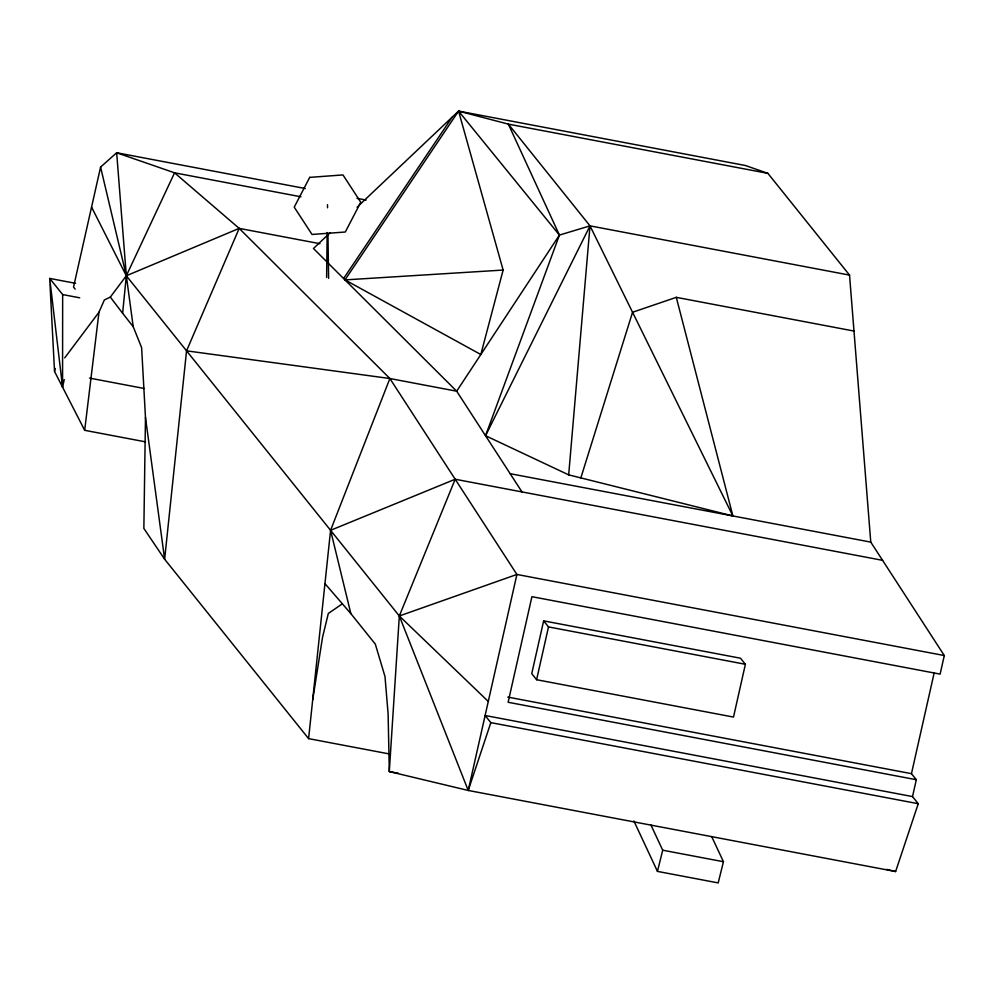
<?xml version="1.0" encoding="UTF-8"?>
<svg xmlns="http://www.w3.org/2000/svg" width="994" height="994" viewBox="0 0 994 994"><rect width="100%" height="100%" fill="white"/><g stroke="black" fill="none" stroke-linecap="round" stroke-linejoin="round"><path stroke-width="1.49" d="M64.25 379.609L62.56 387.138L62.659 294.572L49.7 278.419L75.569 283.327M326.628 277.438L327.163 232.559M305.282 188.525L116.671 152.753L126.325 275.773L133.208 326.703L141.62 347.627L145.472 417.492L143.857 528.423L164.631 559.224L308.6 738.629L389.213 753.924M580.844 477.903L632.557 312.265L676.293 297.343L732.889 515.961L568.68 474.859L590.001 225.862L508.356 124.126L458.569 111.092L357.094 207.174M133.208 326.703L122.622 313.259L126.325 275.773L100.58 167.091L116.671 152.753L174.559 172.819L300.971 196.8M64.709 357.89L98.978 312.215L104.345 299.964L110.322 297.094L126.325 275.773L174.559 172.819L239.194 228.384L186.561 350.832L164.631 559.224L145.472 417.492M308.6 738.629L330.58 530.311L389.884 378.528L239.194 228.384L126.325 275.773L91.56 207.087M145.546 441.858L84.676 430.315L98.978 312.215M312.688 699.875L322.541 637.303L328.306 613.484L342.371 603.805M84.676 430.315L54.521 371.458L55.204 368.451M100.58 167.091L73.531 287.092L75.159 289.117M324.951 583.627L350.857 613.633L375.31 644.1L384.989 676.516L388.12 714.052L389.3 771.568L468.224 790.454L516.905 574.457L389.884 378.528L186.561 350.832M543.643 620.865L531.74 673.671L536.598 679.722L733.497 717.072L745.388 664.278L740.53 658.227L543.643 620.865L548.502 626.916L745.388 664.278M536.598 679.722L548.502 626.916M126.325 275.773L399.327 615.969L468.224 790.454L895.619 871.539L918.245 803.711L912.517 796.579L916.319 779.718L911.461 773.667L934.236 672.59M568.68 474.859L485.544 435.72L559.423 235.081L458.569 111.092L503.126 270.057L480.823 354.51L344.98 279.898L458.569 111.092L745.425 165.513L767.89 173.354L849.535 275.102L870.769 542.115L944.3 655.543L940.113 674.118L531.914 596.686L508.12 702.273L916.319 779.718M711.667 836.538L723.446 861.723L718.19 882.908L657.456 871.39L662.712 850.205L650.933 825.02M468.224 790.454L490.837 722.626L485.109 715.494L912.517 796.579M882.573 560.33L455.177 479.245L399.327 615.969L389.3 771.568L398.42 773.295M485.544 435.72L590.001 225.862L849.535 275.102M732.889 515.961L590.001 225.862L559.423 235.081L456.681 391.201L521.974 491.918M343.589 278.519L452.195 117.118M330.244 232.608L313.458 248.5L456.681 391.201L389.884 378.528M455.177 479.245L330.58 530.311L350.857 613.633M344.98 279.898L503.126 270.057M767.89 173.354L508.356 124.126L559.423 235.081M356.995 198.34L366.115 200.067M676.293 297.343L853.983 331.052M239.194 228.384L319.944 243.704M62.659 294.572L79.719 297.802M89.51 378.093L144.267 388.492M510.171 473.703L870.769 542.115M944.3 655.543L516.905 574.457L399.327 615.969L488.278 701.453M507.835 697.092L911.461 773.667M490.837 722.626L918.245 803.711M662.712 850.205L723.446 861.723M886.71 869.402L895.619 871.539M110.322 297.094L122.622 313.259M633.911 821.019L657.456 871.39M62.56 387.138L49.7 278.419L54.521 371.458M327.498 204.702L327.548 207.771M327.945 233.851L328.616 278.345M309.706 177.379L294.224 207.15L312.029 234.46L345.303 232.012L360.772 202.242L342.98 174.932L309.706 177.379"/></g></svg>
